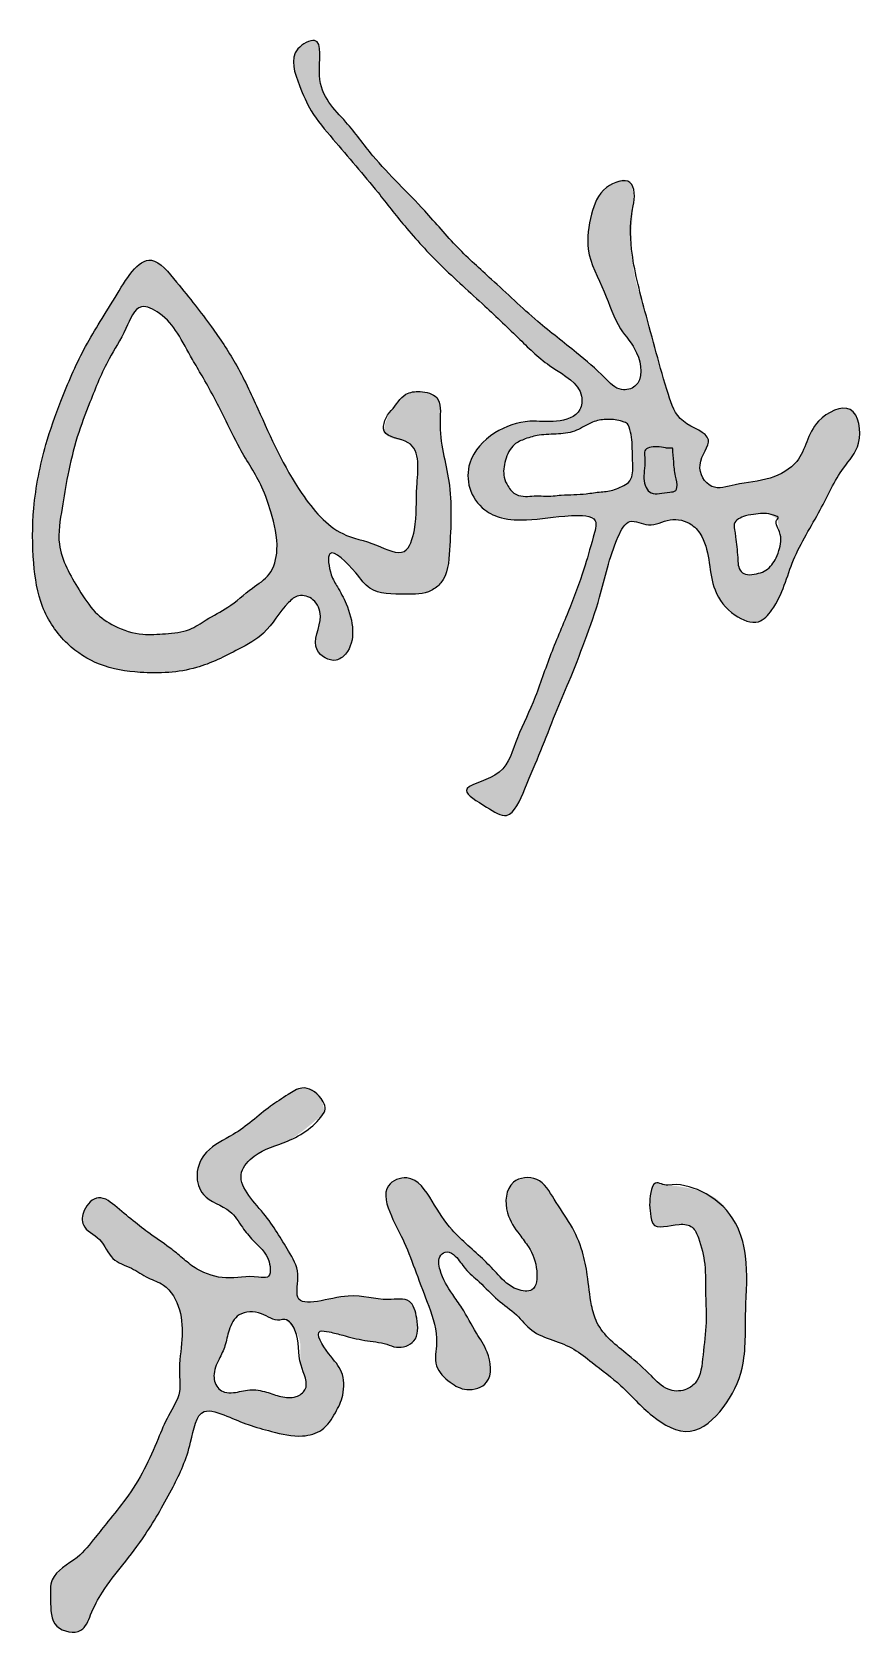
# Model space of a CAD drawing. Extents: x 174641 to 414490, y 73126 to 493158.
# Drawn here: x 317454 to 317968, y 75535 to 76524 of the extents above; entities that cross this region are included whole.
import ezdxf

# ---------------------------------------------------------------- set-up
doc = ezdxf.new("R2010")
doc.units = 0
doc.header["$LTSCALE"] = 1000
doc.header["$MEASUREMENT"] = 0
doc.layers.add('文字和字符', color=7, linetype='Continuous')

msp = doc.modelspace()

# ---------------------------------------------------------------- hatches: boundary and pattern name
at = {"layer": '文字和字符'}
h = msp.add_hatch(color=6, dxfattribs=at)
edge = h.paths.add_edge_path()
edge.add_spline(control_points=[(317825.36, 76417.04), (317825.3, 76416.78), (317822.05, 76380.15), (317834.51, 76349.97), (317843.24, 76311.59), (317852.81, 76282.21), (317878.56, 76275.38), (317862.33, 76258.1), (317872.5, 76240.27), (317891.15, 76246.53), (317908.88, 76247.1), (317931.52, 76259.54), (317932.91, 76283.92), (317963.02, 76298.57), (317967.65, 76269.48), (317951.8, 76253), (317940.62, 76227.44), (317922.33, 76199.76), (317916.98, 76173.88), (317902.11, 76157.34), (317885.4, 76164.68), (317871.08, 76183.12), (317873.35, 76206.6), (317861.07, 76222.12), (317847.59, 76225.29), (317835.8, 76217.56), (317822.16, 76225.71), (317810.71, 76202.76), (317806.56, 76179.38), (317795.65, 76148.97), (317786.58, 76125.12), (317776.79, 76102.98), (317768.23, 76080), (317759.75, 76061.11), (317749.93, 76036.22), (317734.57, 76046.47), (317713.93, 76058.4), (317746.08, 76063.93), (317752.29, 76087.21), (317764.55, 76111.24), (317773.38, 76139.15), (317785.15, 76165.76), (317794.58, 76191.05), (317799.33, 76208.19), (317804.76, 76226.31), (317780.23, 76226.15), (317764.18, 76222.9), (317745.09, 76223.29), (317731.74, 76229.51), (317722.91, 76242.14), (317722.96, 76262.02), (317738.55, 76278.42), (317759.57, 76285.61), (317777.33, 76282.69), (317793.15, 76287.68), (317794.81, 76306.49), (317773.31, 76316.95), (317754.69, 76335.34), (317731.99, 76357.14), (317707.11, 76379.11), (317685.29, 76402.78), (317664.57, 76429.89), (317644.72, 76452.7), (317626.53, 76474.06), (317618.9, 76492.17), (317611.44, 76512.14), (317635.26, 76524.27), (317627.23, 76488.62), (317647.41, 76471.16), (317668.14, 76442.01), (317693.61, 76418.51), (317716.06, 76391.25), (317740.44, 76369.59), (317764.01, 76347.09), (317788.68, 76327.91), (317805.24, 76314.13), (317816.1, 76302.06), (317832.16, 76306), (317829.51, 76327.67), (317814.89, 76342.02), (317807.96, 76365.38), (317795.01, 76387.56), (317798.94, 76411.48), (317804.57, 76428.02), (317827.13, 76438.38), (317825.4, 76417.18), (317825.36, 76417.04)], knot_values=[0, 0, 0, 0, 37.200114, 91.320491, 165.552277, 191.794321, 218.377312, 240.981666, 262.088012, 282.142005, 312.686531, 339.649791, 378.667629, 407.600467, 437.073636, 462.079158, 503.038538, 551.641933, 598.38254, 613.574993, 634.379376, 661.836336, 708.993627, 722.171326, 741.234276, 760.297225, 776.271776, 792.569008, 846.885535, 886.364067, 923.879172, 953.564578, 987.654437, 1022.983531, 1050.737693, 1069.313673, 1091.638002, 1119.125063, 1152.028231, 1189.926643, 1231.5094, 1273.175743, 1312.041059, 1340.553805, 1354.652933, 1375.412602, 1414.027671, 1435.47698, 1451.393633, 1473.994605, 1495.440379, 1528.930707, 1560.560192, 1583.420751, 1605.787661, 1617.314314, 1652.832859, 1689.166989, 1730.614602, 1782.406199, 1827.708188, 1864.317555, 1924.161807, 1954.751664, 1978.414961, 2009.901325, 2025.877661, 2056.206106, 2101.924511, 2138.940455, 2203.653812, 2245.874288, 2285.588792, 2339.12041, 2381.889891, 2414.291903, 2431.736174, 2443.518671, 2472.148613, 2496.841057, 2531.490224, 2570.411868, 2600.571575, 2626.813618, 2647.271258, 2667.490218, 2667.490218, 2667.490218, 2667.490218], degree=3, periodic=0)
edge = h.paths.add_edge_path(flags=16)
edge.add_spline(control_points=[(317822.19, 76281.91), (317822.24, 76281.8), (317825.48, 76269.73), (317824.48, 76260.9), (317825.61, 76252.69), (317823.05, 76246.03), (317818.22, 76244.02), (317812.86, 76241.18), (317805.12, 76240.66), (317796.82, 76239.43), (317788.61, 76238.77), (317781.79, 76238.89), (317773.67, 76237.56), (317766.24, 76238.45), (317758.75, 76237.54), (317752.34, 76238.44), (317747.93, 76243.59), (317744.71, 76250.96), (317745.95, 76260.39), (317750.34, 76269.84), (317759.08, 76273.59), (317768.19, 76276.12), (317778.97, 76276.02), (317790.6, 76277.62), (317799.12, 76283.97), (317808.56, 76285.73), (317815.63, 76284.85), (317819.73, 76283.93), (317822.18, 76281.94), (317822.19, 76281.91)], knot_values=[0, 0, 0, 0, 17.404746, 29.387846, 42.985867, 50.266335, 56.954161, 63.801774, 75.581128, 88.455483, 98.941086, 109.792245, 116.806441, 133.072793, 140.441564, 148.341049, 158.751059, 166.832285, 181.387675, 196.945751, 207.369773, 219.600317, 236.294444, 252.093415, 267.338386, 279.187562, 291.635416, 295.082405, 299.162326, 299.162326, 299.162326, 299.162326], degree=3, periodic=0)
edge = h.paths.add_edge_path(flags=16)
edge.add_spline(control_points=[(317914.4, 76223.75), (317914.33, 76223.71), (317916.26, 76212.96), (317916.08, 76206.25), (317913.32, 76198.78), (317910.09, 76194.58), (317906.27, 76191.22), (317901.13, 76190.05), (317896.18, 76188.84), (317889.85, 76191.85), (317890.01, 76201.83), (317888.66, 76209.69), (317888.09, 76216.48), (317886.47, 76222.37), (317894.09, 76226.15), (317901.11, 76226.61), (317907.23, 76228.58), (317914.46, 76223.8), (317914.4, 76223.75)], knot_values=[0, 0, 0, 0, 11.032394, 27.080246, 35.7167, 42.398017, 49.241922, 56.254438, 64.042896, 70.017142, 82.400073, 100.141744, 104.717416, 111.155207, 123.02071, 132.051492, 141.212423, 151.788927, 151.788927, 151.788927, 151.788927], degree=3, periodic=0)
h = msp.add_hatch(color=6, dxfattribs=at)
edge = h.paths.add_edge_path()
edge.add_spline(control_points=[(317676, 76290.87), (317675.9, 76290.77), (317665.19, 76272.26), (317696.48, 76274.36), (317690.19, 76241.45), (317692.42, 76222.83), (317685.53, 76198.53), (317664.65, 76209.88), (317641.31, 76213.49), (317613.92, 76245.81), (317597.7, 76283.47), (317581.25, 76318.89), (317563.46, 76345.26), (317547.99, 76364.63), (317524.78, 76393.22), (317503.13, 76355.75), (317486.37, 76330.5), (317472.55, 76298.55), (317461.16, 76266.37), (317454.39, 76232.58), (317454.53, 76198.8), (317458.97, 76169.03), (317474.06, 76146.53), (317496.15, 76132.35), (317524.09, 76128.01), (317554.38, 76129.47), (317578.74, 76141.75), (317600.14, 76153.38), (317607.89, 76168.51), (317619.01, 76178.1), (317629.39, 76174.65), (317635.23, 76160.63), (317623.71, 76144.34), (317640.37, 76134.24), (317655.19, 76145.6), (317651.6, 76166.36), (317643.3, 76181.15), (317637.94, 76189.89), (317635.24, 76210.55), (317654.25, 76191.65), (317663.29, 76177.53), (317683.01, 76177.38), (317698.5, 76177.35), (317710.81, 76187.13), (317712.57, 76212.6), (317714.17, 76246.16), (317704.25, 76274.68), (317707.63, 76299.88), (317694.12, 76302.81), (317683.75, 76302.61), (317676.09, 76290.96), (317676, 76290.87)], knot_values=[0, 0, 0, 0, 18.772704, 41.477809, 80.044627, 116.802218, 137.16377, 161.475231, 192.122008, 241.084265, 322.841358, 366.476474, 403.599349, 452.266279, 480.822437, 525.281218, 577.345985, 625.678179, 664.966098, 720.530015, 767.556127, 805.470545, 843.947055, 876.303707, 911.805465, 960.132454, 999.3713, 1024.963912, 1058.777917, 1069.239579, 1081.911788, 1097.237565, 1126.410668, 1144.842947, 1154.50106, 1197.467328, 1213.824352, 1225.506518, 1243.541639, 1270.934025, 1289.010321, 1319.830534, 1342.259698, 1352.785688, 1381.704372, 1440.604971, 1492.626113, 1513.017666, 1528.122336, 1540.553544, 1559.179396, 1559.179396, 1559.179396, 1559.179396], degree=3, periodic=0)
edge = h.paths.add_edge_path(flags=16)
edge.add_spline(control_points=[(317559.24, 76312.23), (317559.39, 76311.98), (317573.67, 76286.32), (317582.38, 76266.18), (317595.57, 76247.15), (317602.75, 76225.95), (317607.17, 76207.79), (317602.73, 76189.09), (317588.25, 76180.48), (317576.73, 76169.33), (317562.66, 76162.58), (317550.98, 76154.14), (317536.93, 76153.14), (317521.24, 76151.79), (317505.92, 76156.61), (317492.07, 76166.28), (317480.98, 76183.86), (317468.44, 76205.08), (317472.92, 76230.1), (317476.32, 76252.07), (317481.7, 76274.18), (317490.7, 76297.81), (317500.25, 76321.26), (317511.66, 76338.28), (317519.15, 76358.59), (317535.45, 76350.25), (317545.3, 76337.67), (317550.52, 76326.62), (317559.19, 76312.33), (317559.24, 76312.23)], knot_values=[0, 0, 0, 0, 40.204211, 70.058468, 108.464216, 130.884004, 163.643923, 185.732296, 204.334618, 231.03456, 252.428664, 268.982791, 289.824735, 309.33459, 334.505674, 354.736006, 378.254387, 420.802499, 451.909656, 480.365956, 514.245068, 545.922498, 586.383232, 616.269524, 639.057016, 655.457897, 678.34596, 704.341019, 720.45671, 720.45671, 720.45671, 720.45671], degree=3, periodic=0)
h = msp.add_hatch(color=6, dxfattribs=at)
edge = h.paths.add_edge_path()
edge.add_spline(control_points=[(317634.63, 75857.7), (317634.47, 75857.46), (317612.4, 75836.24), (317593.92, 75834.94), (317577.23, 75816.15), (317599.31, 75795.08), (317610.29, 75775.87), (317620.46, 75759.22), (317613.57, 75733.75), (317650.82, 75748.88), (317668.84, 75740.59), (317688.67, 75744.12), (317692.34, 75729.67), (317693.15, 75715.83), (317680.59, 75711.56), (317670.95, 75715.9), (317659.57, 75716.62), (317647.48, 75719.79), (317639.21, 75722.1), (317627.23, 75724.19), (317637.98, 75707.01), (317646.73, 75698.79), (317647.27, 75683.54), (317641.5, 75671.93), (317634.4, 75660.82), (317618.82, 75656.61), (317603.59, 75660.46), (317587.73, 75664.77), (317575.31, 75670.12), (317556.29, 75677.54), (317552.18, 75648.81), (317541.33, 75625.84), (317526.61, 75599.69), (317511.02, 75579.07), (317498.07, 75563.42), (317491.02, 75549.67), (317485.71, 75534.71), (317465.48, 75538.89), (317466.16, 75555.62), (317464.79, 75573.11), (317482.49, 75581.55), (317492.53, 75594.4), (317502.3, 75606.74), (317513.31, 75620.01), (317523.9, 75637.04), (317531.58, 75654.78), (317538.07, 75670.9), (317546.74, 75683.67), (317544.44, 75700.29), (317547.41, 75716.88), (317546.82, 75735.9), (317538.61, 75751.27), (317525.21, 75755.31), (317515.94, 75762.34), (317502.24, 75766.1), (317498.11, 75780.52), (317484.44, 75785.77), (317485.66, 75798.57), (317495.65, 75808.49), (317507.79, 75798.27), (317517.53, 75790.12), (317528.9, 75781.31), (317539.4, 75774.51), (317548.12, 75766.92), (317558.11, 75758.93), (317574.86, 75753.77), (317588.31, 75757.52), (317602, 75754.68), (317601.23, 75770.07), (317591.82, 75776.94), (317583.48, 75787.25), (317576.24, 75799.75), (317559.37, 75803.27), (317554.4, 75820.31), (317561.72, 75835.95), (317577.35, 75842.71), (317590.31, 75852.28), (317600.96, 75861.57), (317611.27, 75868), (317621.76, 75874.74), (317633.64, 75870.48), (317634.67, 75857.77), (317634.63, 75857.7)], knot_values=[0, 0, 0, 0, 39.878613, 71.084001, 88.571602, 128.557403, 167.51423, 188.674821, 208.323573, 251.533868, 286.022948, 304.040745, 319.866458, 339.38013, 355.294206, 363.866941, 383.035676, 402.399015, 414.36713, 422.122541, 442.348267, 461.81608, 481.686971, 497.958095, 516.551099, 533.839574, 560.727072, 581.394562, 601.159722, 620.894041, 649.426299, 690.673374, 738.289465, 770.144861, 799.264352, 821.404135, 836.808472, 857.647162, 880.926807, 898.121658, 926.751504, 950.035011, 967.352307, 991.998193, 1021.862108, 1050.46209, 1072.140687, 1094.880373, 1111.335022, 1139.52005, 1164.970822, 1190.259232, 1204.665599, 1221.240117, 1239.017221, 1259.177234, 1277.618397, 1289.978389, 1306.483927, 1324.261031, 1344.706721, 1362.799886, 1383.241029, 1396.927367, 1410.79459, 1436.58756, 1464.687551, 1472.224323, 1485.322698, 1508.470744, 1522.732623, 1540.039638, 1566.844928, 1584.840343, 1605.723939, 1632.903668, 1653.059236, 1673.030566, 1691.341619, 1704.216169, 1722.92022, 1735.167177, 1735.167177, 1735.167177, 1735.167177], degree=3, periodic=0)
edge = h.paths.add_edge_path(flags=16)
edge.add_spline(control_points=[(317610.37, 75729.97), (317610.45, 75729.96), (317623.59, 75718.33), (317616.35, 75704.75), (317626.66, 75688.05), (317616.55, 75681.11), (317607.76, 75681.98), (317598.81, 75685.54), (317588.65, 75687.41), (317580.3, 75684.6), (317573.52, 75684.58), (317568.14, 75687.78), (317565.31, 75696.13), (317569.54, 75704.96), (317573.98, 75713.89), (317575.38, 75723.8), (317581.3, 75735.26), (317596.81, 75735.01), (317602.38, 75728.65), (317610.33, 75729.98), (317610.37, 75729.97)], knot_values=[0, 0, 0, 0, 12.518583, 43.117128, 64.43384, 73.999097, 86.909074, 99.916825, 114.388405, 128.459585, 136.124934, 141.701946, 153.518143, 168.483557, 180.957273, 194.904784, 210.427714, 229.577537, 246.211116, 250.540926, 250.540926, 250.540926, 250.540926], degree=3, periodic=0)
h = msp.add_hatch(color=6, dxfattribs=at)
edge = h.paths.add_edge_path()
edge.add_spline(control_points=[(317846.64, 75812.85), (317846.85, 75812.88), (317873.59, 75810.47), (317887.64, 75793.7), (317897.27, 75766.06), (317893.67, 75735.04), (317895.65, 75702.08), (317882.98, 75675.78), (317861.15, 75655.19), (317834.91, 75670.16), (317819.51, 75688.83), (317802.15, 75701.39), (317789.03, 75712.33), (317775.76, 75717.29), (317762.14, 75721.97), (317753.5, 75733.76), (317741.06, 75741.85), (317731.64, 75752.48), (317721.56, 75760.49), (317717.04, 75768.17), (317710.94, 75772.86), (317704.38, 75768.89), (317706.26, 75757.07), (317712.42, 75747.27), (317721.27, 75735.05), (317727.58, 75722.58), (317736.74, 75709.36), (317739.48, 75690.35), (317722.62, 75684.93), (317711.57, 75691.1), (317701.52, 75701.08), (317705.71, 75718.88), (317699.44, 75737.97), (317691.48, 75757.97), (317684.74, 75777.47), (317675.81, 75792.8), (317669.06, 75812.72), (317690.08, 75821.01), (317701.8, 75802.01), (317713.54, 75783.02), (317730.23, 75770.2), (317742.54, 75756.85), (317750.75, 75748.32), (317765.46, 75746.17), (317766.67, 75762.29), (317762.27, 75773.09), (317753.9, 75783.86), (317745.55, 75795.58), (317746.8, 75816.83), (317768.31, 75819.02), (317776.73, 75802.87), (317787.14, 75789.06), (317794.17, 75773.05), (317797.49, 75756.03), (317798.68, 75741.29), (317803.84, 75722.26), (317820.4, 75709.85), (317835.16, 75696.97), (317845.18, 75685.8), (317856.61, 75685.34), (317867.15, 75692.44), (317868.2, 75709.25), (317870.88, 75726.83), (317869.68, 75745.61), (317870.23, 75763.36), (317867.03, 75777.22), (317862.33, 75788.11), (317851.16, 75789.68), (317837.85, 75784.35), (317835.37, 75797.31), (317835.52, 75804.48), (317837.43, 75816.7), (317846.56, 75812.83), (317846.64, 75812.85)], knot_values=[0, 0, 0, 0, 29.30094, 65.038017, 98.639858, 145.229586, 194.795516, 232.114749, 266.925891, 301.913022, 339.267477, 370.852415, 390.177296, 409.795645, 429.660369, 448.333163, 468.729795, 490.881928, 507.437968, 521.157629, 529.07634, 535.254347, 547.876184, 571.501508, 585.319952, 610.337259, 628.877614, 654.734455, 672.908705, 688.379255, 706.720612, 726.29753, 758.239497, 788.950264, 816.810279, 842.152582, 868.097908, 885.262369, 914.728674, 944.648733, 982.813695, 999.650213, 1020.22886, 1032.723569, 1049.493141, 1071.095002, 1083.923681, 1105.362623, 1132.075217, 1152.211283, 1174.931511, 1200.704595, 1226.158921, 1246.312234, 1272.681377, 1287.962092, 1326.688213, 1353.277295, 1371.722858, 1386.128581, 1396.514529, 1421.520631, 1449.460288, 1472.518928, 1499.291724, 1522.558099, 1533.076665, 1544.456492, 1567.099854, 1573.093813, 1593.678612, 1602.883204, 1613.437455, 1613.437455, 1613.437455, 1613.437455], degree=3, periodic=0)

# ---------------------------------------------------------------- linework, layer by layer
at = {"layer": '文字和字符', "color": 6}
for points, start_tangent, end_tangent in [([(317825.36, 76417.04), (317824.33, 76390.25), (317832.57, 76352.13), (317846.98, 76300.61), (317856.25, 76284.13), (317871.7, 76272.79), (317866.55, 76257.34), (317873.76, 76243.94), (317888.17, 76244.97), (317909.79, 76249.1), (317926.27, 76259.4), (317939.65, 76284.13), (317959.22, 76291.34), (317964.36, 76270.73), (317955.1, 76255.28), (317940.68, 76229.52), (317924.21, 76198.61), (317910.82, 76167.7), (317902.59, 76160.49), (317888.17, 76164.61), (317875.81, 76180.06), (317867.58, 76213.03), (317861.4, 76220.25), (317848.01, 76223.34), (317834.63, 76220.25), (317823.3, 76222.31), (317816.1, 76213.03), (317804.57, 76175.63), (317795.45, 76148.68), (317785.67, 76123.47), (317777.36, 76103.76), (317768.32, 76080.92), (317758.43, 76057.46), (317747.11, 76040.97), (317734.75, 76046.12), (317722.4, 76056.42), (317739.9, 76065.7), (317752.67, 76085.68), (317763.49, 76110.75), (317773.86, 76138.87), (317785.21, 76166.67), (317794.84, 76192.97), (317800.69, 76212.66), (317801.8, 76222.76), (317787.17, 76225.91), (317759.46, 76223.34), (317744.05, 76224.53), (317733.72, 76229.52), (317724.46, 76242.91), (317724.46, 76258.37), (317739.9, 76276.91), (317761.52, 76284.13), (317778, 76284.13), (317792.41, 76291.34), (317793.44, 76299.58), (317775.16, 76317.5), (317755.35, 76334.61), (317733.72, 76355.22), (317706.4, 76380.65), (317684.3, 76404.67), (317667.83, 76425.28), (317640.03, 76458.25), (317626.64, 76475.77), (317619.43, 76491.22), (317618.4, 76513.89), (317628.7, 76519.04), (317631.79, 76497.4), (317648.01, 76468.73), (317664.74, 76447.95), (317696.66, 76413.95), (317717.03, 76391.35), (317737.84, 76371.7), (317766.42, 76345.8), (317790.35, 76326.37), (317807.86, 76310.91), (317818.15, 76303.7), (317826.39, 76305.76), (317827.42, 76326.37), (317817.53, 76341.16), (317807.38, 76363.97), (317797.56, 76390.25), (317799.62, 76411.89), (317808.89, 76428.37), (317823.3, 76431.46), (317825.36, 76417.04)], (-0.237905, -0.971288), (-0.237905, -0.971288)), ([(317676, 76290.87), (317671.72, 76278.03), (317686.45, 76270.9), (317691.8, 76243.63), (317690.25, 76217.18), (317684.07, 76203.87), (317666.97, 76207.68), (317646.07, 76214.81), (317620.89, 76239.53), (317593.72, 76291.81), (317579.74, 76319.97), (317565.08, 76342.35), (317543.57, 76370.05), (317528.01, 76383.52), (317505.62, 76360.6), (317486.39, 76328.38), (317472.17, 76296.58), (317462.97, 76269.81), (317455.45, 76230.48), (317455.45, 76196.59), (317460.88, 76169.81), (317476.35, 76146.8), (317496, 76134.25), (317521.09, 76129.23), (317555.8, 76132.16), (317581.72, 76143.45), (317597.19, 76153.5), (317612.66, 76172.32), (317618.93, 76176.51), (317627.71, 76174), (317632.31, 76163.96), (317630.22, 76143.04), (317641.93, 76136.76), (317647.78, 76140.53), (317648.2, 76171.49), (317642.76, 76181.95), (317639, 76189.48), (317638.16, 76202.45), (317654.05, 76190.73), (317662.83, 76181.11), (317684.73, 76177.39), (317700.72, 76179.76), (317706.64, 76184.5), (317711.97, 76204.65), (317711.53, 76247.1), (317706.13, 76284.19), (317704.08, 76298.74), (317693.84, 76302.43), (317685.03, 76300.79), (317676, 76290.87)], (-0.705818, -0.708393), (-0.705818, -0.708393)), ([(317559.24, 76312.23), (317572.93, 76286.69), (317582.55, 76267.45), (317596.23, 76243.39), (317601.78, 76228.22), (317605.48, 76204.9), (317600.67, 76189.73), (317590.31, 76181.21), (317575.15, 76169.37), (317561.83, 76161.6), (317551.48, 76155.68), (317536.68, 76153.09), (317522.63, 76152.72), (317505.24, 76157.9), (317493.41, 76166.41), (317483.42, 76180.1), (317471.22, 76208.23), (317472.91, 76230.59), (317476.39, 76250.79), (317482.31, 76274.48), (317490.08, 76295.95), (317501.91, 76322.6), (317512.29, 76341.47), (317521.89, 76354.79), (317532.98, 76350.72), (317544.07, 76338.51), (317553.33, 76322.23), (317559.24, 76312.23)], (0.501914, -0.864918), (0.501914, -0.864918)), ([(317822.19, 76281.91), (317824.7, 76269.62), (317824.84, 76260.99), (317824.7, 76251.19), (317822.47, 76246.44), (317818.32, 76243.98), (317813.82, 76241.97), (317805.44, 76240.57), (317796.23, 76239.46), (317788.7, 76238.9), (317780.88, 76238.62), (317775.86, 76238.06), (317764.14, 76238.06), (317758.83, 76237.78), (317753.25, 76238.9), (317747.95, 76244.21), (317745.71, 76249.58), (317746.45, 76260.05), (317752.02, 76269.78), (317758.68, 76273.25), (317767.21, 76275.49), (317779.21, 76276.32), (317790.37, 76278.56), (317800.14, 76283.59), (317808.51, 76285.26), (317817.44, 76284.42), (317819.79, 76283.61), (317822.19, 76281.91)], (0.416279, -0.909237), (0.416279, -0.909237)), ([(317849.73, 76267.24), (317850.27, 76259.21), (317851.36, 76250.37), (317852.18, 76243.16), (317851.5, 76241.53), (317847.83, 76240.44), (317841.44, 76239.49), (317836.41, 76239.9), (317833.28, 76243.3), (317831.92, 76248.87), (317832.47, 76261.93), (317832.47, 76265.88), (317839.81, 76268.46), (317845.24, 76267.69), (317848.05, 76267.56), (317849.73, 76267.24)], (0.01108, -0.999939), (0.01108, -0.999939)), ([(317914.4, 76223.75), (317915.56, 76215.89), (317915.18, 76204.33), (317912.87, 76198.55), (317909.98, 76194.7), (317906.13, 76191.62), (317901.31, 76190.08), (317895.73, 76189.5), (317891.88, 76191.42), (317889.76, 76200.09), (317888.42, 76212.81), (317888.03, 76216.08), (317887.65, 76220.71), (317894.58, 76225.71), (317900.99, 76226.85), (317907.58, 76227.16), (317914.4, 76223.75)], (-0.790293, -0.61273), (-0.790293, -0.61273)), ([(317634.63, 75857.7), (317611.99, 75840), (317591.47, 75830.8), (317583.69, 75820.88), (317597.13, 75795.4), (317612.69, 75772.03), (317618.35, 75757.87), (317618.35, 75743.71), (317649.49, 75744.42), (317674.25, 75742.3), (317687.18, 75741.14), (317691.71, 75730.67), (317689.97, 75716.72), (317679.16, 75712.88), (317673.24, 75714.63), (317659.64, 75717.07), (317646.04, 75720.21), (317637.68, 75722.3), (317632.1, 75722.65), (317637.33, 75709.04), (317645.35, 75697.53), (317646.04, 75683.23), (317641.51, 75672.41), (317633.15, 75661.95), (317621.29, 75658.11), (317602.12, 75660.9), (317587.82, 75665.09), (317574.58, 75670.32), (317560.63, 75673.11), (317552.22, 75654.35), (317541.36, 75626.68), (317524.07, 75597.04), (317510.42, 75578.58), (317497.81, 75561.81), (317490.5, 75547.63), (317484.57, 75538.24), (317469.76, 75540.71), (317465.81, 75557.02), (317466.8, 75569.37), (317482.11, 75583.2), (317493.46, 75595.55), (317501.23, 75605.32), (317512.22, 75619.27), (317523.58, 75637.55), (317532.13, 75656.3), (317538.55, 75670.55), (317545.31, 75685.48), (317545.31, 75697.34), (317546.79, 75717.59), (317545.31, 75735.87), (317535.43, 75751.19), (317526.05, 75755.64), (317515.68, 75761.57), (317504.32, 75767.5), (317495.93, 75779.35), (317486.06, 75788.25), (317486.55, 75797.14), (317495.44, 75805.05), (317506.79, 75799.12), (317518.15, 75789.73), (317528.52, 75781.82), (317540.52, 75773.29), (317548.13, 75767.01), (317556.17, 75761.07), (317573.94, 75755.64), (317594.19, 75756.13), (317599.62, 75756.13), (317600.61, 75765.52), (317590.65, 75778.9), (317584.13, 75786.84), (317576.41, 75796.65), (317560.12, 75807.02), (317556.17, 75819.37), (317562.09, 75833.21), (317578.39, 75844.08), (317590.24, 75852.48), (317601.46, 75861.49), (317612.46, 75868.78), (317620.85, 75872.74), (317632.7, 75866.31), (317634.63, 75857.7)], (-0.530433, -0.847727), (-0.530433, -0.847727)), ([(317846.64, 75812.85), (317867.39, 75808.95), (317886.85, 75792.08), (317894.63, 75769.15), (317894.71, 75735.57), (317892.47, 75699.92), (317880.8, 75675.7), (317860.48, 75660.99), (317837.13, 75670.5), (317817.67, 75689.11), (317799.94, 75703.39), (317788.7, 75711.61), (317775.73, 75717.23), (317762.76, 75723.29), (317753.25, 75732.81), (317741.85, 75742.08), (317730.33, 75753.14), (317721.69, 75761.36), (317715.48, 75769.06), (317710.44, 75771.74), (317706.55, 75769.58), (317706.12, 75760.5), (317713.9, 75745.35), (317719.52, 75737.13), (317728.6, 75721.56), (317735.09, 75709.88), (317734.85, 75691.24), (317722.55, 75686.74), (317712.35, 75691.24), (317703.95, 75701.45), (317703.95, 75715.56), (317699.15, 75738.07), (317691.35, 75758.78), (317684.07, 75777.49), (317676.06, 75793.9), (317674.26, 75812.51), (317685.65, 75817.32), (317701.25, 75802.91), (317713.55, 75785.2), (317733.53, 75766.3), (317741.94, 75757.55), (317753.75, 75748.58), (317762.75, 75748.28), (317765.75, 75759.98), (317760.65, 75774.69), (317755.25, 75782.2), (317747.75, 75795.7), (317751.35, 75814.61), (317765.75, 75816.42), (317776.55, 75804.11), (317786.64, 75788.51), (317793.95, 75771.69), (317796.97, 75757.48), (317799.65, 75738.67), (317802.95, 75728.16), (317822.22, 75707.98), (317836.48, 75695.18), (317846.86, 75686.87), (317857.23, 75686.58), (317863.46, 75690.73), (317868.37, 75708.07), (317870.28, 75728.11), (317869.98, 75744.73), (317869.39, 75764.01), (317865.53, 75780.33), (317861.68, 75786.86), (317853.68, 75788.64), (317837.37, 75789.23), (317836.18, 75793.39), (317836.18, 75808.22), (317839.15, 75814.15), (317846.64, 75812.85)], (0.987286, 0.158954), (0.987286, 0.158954)), ([(317610.37, 75729.97), (317616.57, 75723.42), (317620.36, 75701.7), (317622.77, 75686.53), (317617.26, 75682.39), (317607.95, 75682.39), (317598.99, 75685.15), (317588.66, 75686.53), (317578.66, 75684.8), (317573.15, 75685.15), (317569.7, 75687.22), (317566.6, 75695.15), (317569.8, 75705.45), (317573.38, 75713.69), (317575.91, 75723.42), (317582.11, 75732.73), (317595.89, 75733.42), (317607.26, 75729.63), (317610.37, 75729.97)], (0.989169, -0.146784), (0.989169, -0.146784))]:
    msp.add_spline(points, degree=3, dxfattribs=dict(at, start_tangent=start_tangent, end_tangent=end_tangent))

doc.saveas('drawing.dxf')
